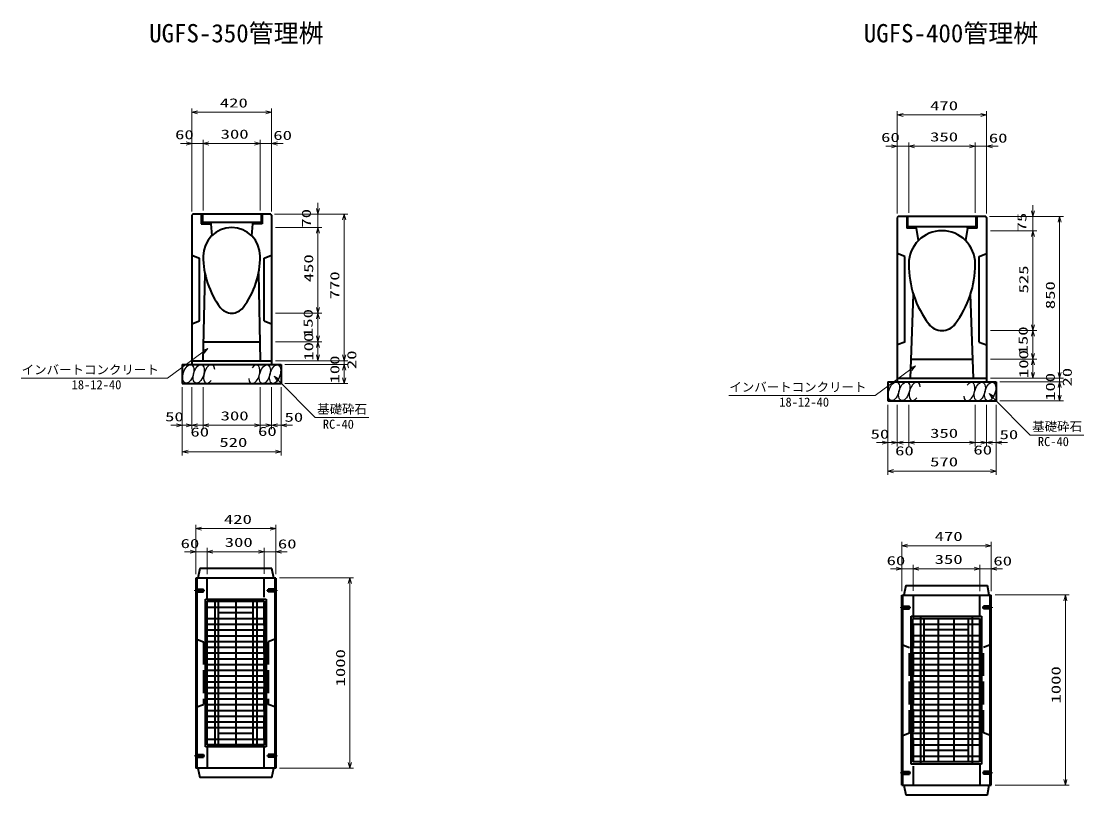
# Model space of a CAD drawing. Units: millimetres on the paper. Extents: x 15 to 1219, y 8 to 859.
# Drawn here: x 637.6 to 917.1, y 436.5 to 639.9 of the extents above; entities that cross this region are included whole.
import ezdxf
from ezdxf.enums import TextEntityAlignment as Align

# ---------------------------------------------------------------- set-up
doc = ezdxf.new("R2010")
doc.units = ezdxf.units.MM
doc.linetypes.add('DASHED', pattern=[7.5, 6, -1.5])
doc.linetypes.add('USER1', pattern=[18.5, 12, -1.5, 3.5, -1.5])
for name, color, linetype, lineweight in [('D-BMK（構造物基準線）', 2, 'USER1', 18), ('D-STR-DIM（寸法）', 7, 'Continuous', 13), ('D-STR-HTXT(基礎砕石-旗)', 7, 'Continuous', 13), ('D-STR-HTXT（旗上げ）', 7, 'Continuous', 13), ('D-STR-STRF(グリ)', 7, 'Continuous', 25), ('D-STR（構造物）', 1, 'Continuous', 35)]:
    doc.layers.add(name, color=color, linetype=linetype, lineweight=lineweight)
doc.layers.add('D-STR-TXT(文字)', color=7, linetype='Continuous')
doc.styles.add('ＭＳ ゴシック', font='')
doc.styles.get('ＭＳ ゴシック').set_extended_font_data('MS Gothic')

# ---------------------------------------------------------------- blocks, each defined once
blk = doc.blocks.new('_Open30')
at = {"color": 7, "linetype": 'Continuous', "lineweight": 13}
for p, q in [((-1, 0.2679), (0, 0)), ((0, 0), (-1, -0.2679)), ((0, 0), (-1, 0))]:
    blk.add_line(p, q, dxfattribs=at)

msp = doc.modelspace()

# ---------------------------------------------------------------- linework, layer by layer
at = {"layer": 'D-BMK（構造物基準線）'}
for p, q in [((683.079, 490.199), (685.928, 490.199)), ((705.003, 490.199), (702.153, 490.199)), ((868.793, 485.708), (871.643, 485.708)), ((893.217, 485.708), (890.368, 485.708)), ((683.079, 446.699), (685.928, 446.699)), ((705.003, 446.699), (702.153, 446.699)), ((868.793, 442.208), (871.643, 442.208)), ((893.217, 442.208), (890.368, 442.208))]:
    msp.add_line(p, q, dxfattribs=at)
at = {"layer": 'D-STR-DIM（寸法）'}
for p, q in [((682.467, 608.712), (682.467, 616.921)), ((683.967, 615.921), (701.967, 615.921)), ((703.467, 608.712), (703.467, 616.921)), ((868.056, 607.996), (868.056, 616.205)), ((869.556, 615.205), (890.056, 615.205)), ((891.556, 607.996), (891.556, 616.205)), ((680.967, 607.712), (679.467, 607.712)), ((682.467, 589.855), (682.467, 608.712)), ((682.467, 607.712), (685.467, 607.712)), ((685.467, 590.105), (685.467, 608.712)), ((685.467, 590.136), (685.467, 608.712)), ((686.967, 607.712), (688.467, 607.712)), ((686.967, 607.712), (698.967, 607.712)), ((698.967, 607.712), (697.467, 607.712)), ((700.467, 590.105), (700.467, 608.712)), ((700.467, 590.105), (700.467, 608.712)), ((700.467, 607.712), (703.467, 607.712)), ((703.467, 589.855), (703.467, 608.712)), ((704.967, 607.712), (706.467, 607.712)), ((866.556, 606.996), (865.056, 606.996)), ((868.056, 589.264), (868.056, 607.996)), ((868.056, 606.996), (871.056, 606.996)), ((871.056, 589.454), (871.056, 607.996)), ((871.056, 589.454), (871.056, 607.996)), ((872.556, 606.996), (874.056, 606.996)), ((872.556, 606.996), (887.056, 606.996)), ((887.056, 606.996), (885.556, 606.996)), ((888.556, 589.459), (888.556, 607.996)), ((888.556, 589.459), (888.556, 607.996)), ((888.556, 606.996), (891.556, 606.996)), ((891.556, 589.264), (891.556, 607.996)), ((893.056, 606.996), (894.556, 606.996)), ((715.659, 590.605), (715.659, 592.105)), ((903.749, 590.009), (903.749, 591.509)), ((704.217, 589.105), (723.544, 589.105)), ((704.217, 589.105), (716.659, 589.105)), ((715.659, 585.597), (715.659, 589.105)), ((722.544, 552.097), (722.544, 587.605)), ((892.306, 588.509), (911.759, 588.509)), ((893.306, 588.509), (904.749, 588.509)), ((903.749, 584.779), (903.749, 588.509)), ((910.759, 547.529), (910.759, 587.009)), ((704.467, 585.597), (716.659, 585.597)), ((704.467, 585.597), (716.659, 585.597)), ((892.556, 584.779), (904.749, 584.779)), ((892.556, 584.779), (904.749, 584.779)), ((715.659, 564.599), (715.659, 584.097)), ((715.659, 584.097), (715.659, 582.597)), ((903.749, 560.03), (903.749, 583.279)), ((903.749, 583.279), (903.749, 581.779)), ((704.467, 563.099), (716.659, 563.099)), ((704.467, 563.099), (716.659, 563.099)), ((715.659, 557.099), (715.659, 561.599)), ((892.556, 558.53), (904.749, 558.53)), ((892.556, 558.53), (904.749, 558.53)), ((903.749, 552.53), (903.749, 557.03)), ((704.467, 555.599), (716.659, 555.599)), ((704.467, 555.599), (716.659, 555.599)), ((715.659, 552.099), (715.659, 554.099)), ((722.544, 552.097), (722.544, 553.597)), ((892.556, 551.03), (904.749, 551.03)), ((892.556, 551.03), (904.749, 551.03)), ((704.467, 550.599), (716.659, 550.599)), ((704.467, 550.597), (723.544, 550.597)), ((704.467, 550.597), (723.544, 550.597)), ((706.967, 549.597), (723.544, 549.597)), ((706.967, 549.597), (723.544, 549.597)), ((722.544, 549.597), (722.544, 550.597)), ((722.544, 546.097), (722.544, 548.097)), ((722.544, 548.097), (722.544, 546.597)), ((903.749, 547.53), (903.749, 549.53)), ((910.759, 547.529), (910.759, 549.029)), ((892.556, 546.03), (904.749, 546.03)), ((892.556, 546.029), (911.759, 546.029)), ((892.556, 546.029), (911.759, 546.029)), ((895.056, 545.029), (911.759, 545.029)), ((895.056, 545.029), (911.759, 545.029)), ((910.759, 545.029), (910.759, 546.029)), ((679.967, 543.597), (679.967, 532.63)), ((682.467, 543.597), (682.467, 532.63)), ((682.467, 543.597), (682.467, 532.63)), ((685.467, 543.597), (685.467, 532.63)), ((685.467, 543.597), (685.467, 532.63)), ((700.467, 543.597), (700.467, 532.63)), ((700.467, 543.597), (700.467, 532.63)), ((703.467, 543.597), (703.467, 532.63)), ((703.467, 543.597), (703.467, 532.63)), ((705.967, 543.597), (705.967, 532.63)), ((706.967, 544.597), (723.544, 544.597)), ((910.759, 541.529), (910.759, 543.529)), ((910.759, 543.529), (910.759, 542.029)), ((895.056, 540.029), (911.759, 540.029)), ((865.556, 539.029), (865.556, 528.062)), ((868.056, 539.029), (868.056, 528.062)), ((868.056, 539.029), (868.056, 528.062)), ((871.056, 539.029), (871.056, 528.062)), ((871.056, 539.029), (871.056, 528.062)), ((888.556, 539.029), (888.556, 528.062)), ((888.556, 539.029), (888.556, 528.062)), ((891.556, 539.029), (891.556, 528.062)), ((891.556, 539.029), (891.556, 528.062)), ((894.056, 539.029), (894.056, 528.062)), ((678.467, 533.63), (676.967, 533.63)), ((680.967, 533.63), (679.467, 533.63)), ((679.967, 533.63), (682.467, 533.63)), ((679.967, 532.63), (679.967, 525.665)), ((682.467, 533.63), (685.467, 533.63)), ((683.967, 533.63), (685.467, 533.63)), ((686.967, 533.63), (688.467, 533.63)), ((686.967, 533.63), (698.967, 533.63)), ((698.967, 533.63), (697.467, 533.63)), ((700.467, 533.63), (703.467, 533.63)), ((701.967, 533.63), (700.467, 533.63)), ((703.467, 533.63), (705.967, 533.63)), ((704.967, 533.63), (706.467, 533.63)), ((705.967, 532.63), (705.967, 525.665)), ((707.467, 533.63), (708.967, 533.63)), ((864.056, 529.062), (862.556, 529.062)), ((866.556, 529.062), (865.056, 529.062)), ((865.556, 529.062), (868.056, 529.062)), ((868.056, 529.062), (871.056, 529.062)), ((869.556, 529.062), (871.056, 529.062)), ((872.556, 529.062), (874.056, 529.062)), ((872.556, 529.062), (887.056, 529.062)), ((887.056, 529.062), (885.556, 529.062)), ((888.556, 529.062), (891.556, 529.062)), ((890.056, 529.062), (888.556, 529.062)), ((891.556, 529.062), (894.056, 529.062)), ((893.056, 529.062), (894.556, 529.062)), ((895.556, 529.062), (897.056, 529.062)), ((681.467, 526.665), (704.467, 526.665)), ((865.556, 528.062), (865.556, 520.544)), ((894.056, 528.062), (894.056, 520.544)), ((867.056, 521.544), (892.556, 521.544)), ((683.541, 501.376), (683.541, 507.426)), ((685.041, 506.426), (703.041, 506.426)), ((704.541, 501.406), (704.541, 507.426)), ((682.041, 500.376), (680.541, 500.376)), ((683.541, 494.479), (683.541, 501.376)), ((683.541, 500.376), (686.541, 500.376)), ((686.541, 494.531), (686.541, 501.376)), ((686.541, 494.479), (686.541, 501.376)), ((688.041, 500.376), (689.541, 500.376)), ((688.041, 500.376), (700.041, 500.376)), ((700.041, 500.376), (698.541, 500.376)), ((701.541, 494.546), (701.541, 501.376)), ((701.541, 494.516), (701.541, 501.376)), ((701.541, 500.376), (704.541, 500.376)), ((704.541, 494.449), (704.541, 501.376)), ((706.041, 500.376), (707.541, 500.376)), ((869.255, 496.885), (869.255, 502.935)), ((870.755, 501.935), (891.255, 501.935)), ((892.755, 496.915), (892.755, 502.935)), ((867.755, 495.885), (866.255, 495.885)), ((869.255, 489.988), (869.255, 496.885)), ((869.255, 495.885), (872.255, 495.885)), ((872.255, 490.04), (872.255, 496.885)), ((872.255, 490.04), (872.255, 496.885)), ((873.755, 495.885), (875.255, 495.885)), ((873.755, 495.885), (888.255, 495.885)), ((888.255, 495.885), (886.755, 495.885)), ((889.755, 490.055), (889.755, 496.885)), ((889.755, 490.025), (889.755, 496.885)), ((889.755, 495.885), (892.755, 495.885)), ((892.755, 489.958), (892.755, 496.885)), ((894.255, 495.885), (895.755, 495.885)), ((705.541, 493.479), (725.044, 493.479)), ((724.044, 444.979), (724.044, 491.979)), ((893.755, 488.988), (913.259, 488.988)), ((912.259, 440.488), (912.259, 487.488)), ((705.541, 443.479), (725.044, 443.479)), ((893.755, 438.988), (913.259, 438.988))]:
    msp.add_line(p, q, dxfattribs=at)
at = {"layer": 'D-STR-HTXT(基礎砕石-旗)'}
for points in [[(729.011, 535.624), (714.907, 535.624), (705.184, 545.441)], [(917.1, 531.056), (902.996, 531.056), (893.273, 540.873)]]:
    msp.add_lwpolyline(points, dxfattribs=at)
at = {"layer": 'D-STR-HTXT（旗上げ）'}
for points in [[(637.602, 546.011), (676.046, 546.011), (685.476, 552.919)], [(823.758, 541.442), (862.203, 541.442), (871.632, 548.351)]]:
    msp.add_lwpolyline(points, dxfattribs=at)
at = {"layer": 'D-STR-STRF(グリ)'}
for centre, major_axis in [((681.561, 547.121), (0.79, 2.421)), ((684.283, 547.121), (0.79, 2.421)), ((701.671, 547.04), (-0.771, -2.427)), ((704.392, 547.061), (-0.771, -2.427)), ((867.151, 542.552), (0.79, 2.421)), ((869.872, 542.552), (0.79, 2.421)), ((889.76, 542.471), (-0.771, -2.427)), ((892.482, 542.493), (-0.771, -2.427))]:
    msp.add_ellipse(centre, major_axis=major_axis, ratio=0.5139, dxfattribs=at)
for centre, major_axis in [((687.023, 547.121), (0.79, 2.421)), ((698.93, 547.018), (-0.771, -2.427)), ((872.613, 542.552), (0.79, 2.421)), ((887.02, 542.45), (-0.771, -2.427))]:
    msp.add_ellipse(centre, major_axis=major_axis, ratio=0.5139, start_param=5.3575563, end_param=10.3750652, dxfattribs=at)
at = {"layer": 'D-STR（構造物）'}
for p, q in [((682.717, 589.105), (682.467, 588.855)), ((682.467, 588.855), (682.467, 549.597)), ((703.217, 589.105), (682.717, 589.105)), ((684.958, 589.105), (684.958, 586.605)), ((685.258, 589.105), (685.258, 586.905)), ((700.675, 589.105), (700.675, 586.905)), ((700.975, 589.105), (700.975, 586.605)), ((703.217, 589.105), (703.467, 588.855)), ((703.467, 588.855), (703.467, 549.597)), ((868.306, 588.514), (868.056, 588.264)), ((868.056, 588.264), (868.056, 545.029)), ((891.306, 588.514), (868.306, 588.514)), ((870.556, 588.464), (870.556, 585.464)), ((870.856, 585.764), (870.856, 588.514)), ((888.756, 585.764), (888.756, 588.514)), ((889.056, 585.464), (889.056, 588.514)), ((891.306, 588.514), (891.556, 588.264)), ((891.556, 588.264), (891.556, 545.029)), ((684.958, 586.605), (687.458, 586.605)), ((685.258, 586.905), (687.458, 586.905)), ((700.675, 586.905), (685.258, 586.905)), ((687.458, 586.905), (687.458, 586.605)), ((687.458, 586.605), (687.708, 583.453)), ((698.475, 586.605), (698.208, 583.453)), ((698.475, 586.905), (698.475, 586.605)), ((700.975, 586.605), (698.475, 586.605)), ((873.056, 585.464), (870.556, 585.464)), ((888.756, 585.764), (870.856, 585.764)), ((873.056, 585.464), (873.056, 585.764)), ((873.056, 585.464), (873.584, 582.18)), ((886.556, 585.464), (886.029, 582.18)), ((888.756, 585.764), (886.556, 585.764)), ((886.556, 585.464), (886.556, 585.764)), ((889.056, 585.464), (886.556, 585.464)), ((870.056, 578.01), (868.056, 578.76)), ((889.556, 578.01), (891.556, 578.76)), ((682.467, 578.328), (684.467, 577.578)), ((684.467, 561.078), (684.467, 577.578)), ((701.467, 577.578), (703.467, 578.328)), ((701.467, 561.078), (701.467, 577.578)), ((870.056, 555.51), (870.056, 578.01)), ((889.556, 555.51), (889.556, 578.01)), ((685.467, 550.597), (685.942, 573.498)), ((699.99, 573.498), (700.467, 550.597)), ((871.556, 546.029), (872.306, 568.025)), ((888.056, 546.029), (887.306, 568.025)), ((682.467, 560.328), (684.467, 561.078)), ((701.467, 561.078), (703.467, 560.328)), ((685.57, 555.597), (700.362, 555.597)), ((870.056, 555.51), (868.056, 554.76)), ((889.556, 555.51), (891.556, 554.76)), ((871.727, 551.029), (887.886, 551.029)), ((679.967, 549.597), (705.967, 549.597)), ((679.967, 549.597), (679.967, 544.597)), ((682.467, 550.597), (703.467, 550.597)), ((705.967, 549.597), (705.967, 544.597)), ((865.556, 545.029), (894.056, 545.029)), ((865.556, 545.029), (865.556, 540.029)), ((868.056, 546.029), (891.556, 546.029)), ((894.056, 545.029), (894.056, 540.029)), ((679.967, 544.597), (705.967, 544.597)), ((865.556, 540.029), (894.056, 540.029)), ((684.541, 495.949), (684.041, 493.449)), ((703.541, 495.949), (684.541, 495.949)), ((704.041, 493.449), (703.541, 495.949)), ((683.541, 493.449), (683.541, 443.449)), ((704.541, 493.449), (683.541, 493.449)), ((683.791, 493.449), (683.791, 443.449)), ((704.291, 493.449), (704.291, 443.449)), ((704.541, 493.449), (704.541, 443.449)), ((870.255, 491.458), (869.755, 488.958)), ((870.255, 491.458), (891.755, 491.458)), ((892.255, 488.958), (891.755, 491.458)), ((686.071, 487.879), (702.071, 487.879)), ((686.071, 449.029), (686.071, 487.879)), ((686.507, 487.332), (701.507, 487.332)), ((686.507, 449.582), (686.507, 487.332)), ((688.571, 449.029), (688.571, 487.879)), ((689.507, 449.582), (689.507, 487.332)), ((694.041, 487.332), (694.041, 449.582)), ((698.507, 487.332), (698.507, 449.582)), ((699.571, 487.879), (699.571, 449.029)), ((701.507, 487.332), (701.507, 449.582)), ((702.071, 487.879), (702.071, 449.029)), ((869.255, 438.958), (869.255, 488.958)), ((869.255, 488.958), (892.755, 488.958)), ((869.505, 438.958), (869.505, 488.958)), ((889.755, 483.377), (889.755, 488.958)), ((892.505, 438.958), (892.505, 488.958)), ((892.755, 438.958), (892.755, 488.958)), ((686.507, 485.822), (701.507, 485.822)), ((698.507, 484.312), (689.507, 484.312)), ((686.507, 482.802), (701.507, 482.802)), ((686.507, 481.292), (701.507, 481.292)), ((871.725, 444.527), (871.725, 483.377)), ((871.725, 483.377), (890.225, 483.377)), ((872.161, 482.83), (889.661, 482.83)), ((872.161, 445.08), (872.161, 482.83)), ((872.161, 481.32), (889.661, 481.32)), ((874.225, 444.527), (874.225, 483.377)), ((875.161, 445.08), (875.161, 482.83)), ((878.911, 445.08), (878.911, 482.83)), ((882.911, 482.83), (882.911, 445.08)), ((886.661, 482.83), (886.661, 445.08)), ((887.725, 483.377), (887.725, 444.527)), ((889.661, 482.83), (889.661, 445.08)), ((890.225, 483.377), (890.225, 444.527)), ((686.507, 479.782), (701.507, 479.782)), ((686.507, 478.272), (701.507, 478.272)), ((872.161, 478.3), (889.661, 478.3)), ((886.661, 479.81), (875.161, 479.81)), ((686.507, 476.762), (701.507, 476.762)), ((686.507, 475.252), (701.507, 475.252)), ((872.161, 476.79), (889.661, 476.79)), ((872.161, 475.28), (889.661, 475.28)), ((686.507, 473.742), (701.507, 473.742)), ((872.161, 473.77), (889.661, 473.77)), ((686.507, 472.232), (701.507, 472.232)), ((686.507, 470.722), (701.507, 470.722)), ((872.161, 472.26), (889.661, 472.26)), ((872.161, 470.75), (889.661, 470.75)), ((686.507, 469.212), (701.507, 469.212)), ((686.507, 467.702), (701.507, 467.702)), ((872.161, 469.24), (889.661, 469.24)), ((872.161, 467.73), (889.661, 467.73)), ((686.507, 466.192), (701.507, 466.192)), ((686.507, 464.682), (701.507, 464.682)), ((872.161, 466.22), (889.661, 466.22)), ((872.161, 464.71), (889.661, 464.71)), ((686.507, 463.172), (701.507, 463.172)), ((686.507, 461.662), (701.507, 461.662)), ((872.161, 463.2), (889.661, 463.2)), ((872.161, 461.69), (889.661, 461.69)), ((686.507, 460.152), (701.507, 460.152)), ((686.507, 458.642), (701.507, 458.642)), ((872.161, 460.18), (889.661, 460.18)), ((872.161, 458.67), (889.661, 458.67)), ((686.507, 457.132), (701.507, 457.132)), ((686.507, 455.622), (701.507, 455.622)), ((872.161, 457.16), (889.661, 457.16)), ((872.161, 455.65), (889.661, 455.65)), ((686.507, 454.112), (701.507, 454.112)), ((872.161, 454.14), (889.661, 454.14)), ((686.507, 451.092), (701.507, 451.092)), ((698.507, 452.602), (689.507, 452.602)), ((872.161, 452.63), (889.661, 452.63)), ((872.161, 451.12), (889.661, 451.12)), ((702.071, 449.029), (686.071, 449.029)), ((701.507, 449.582), (686.507, 449.582)), ((872.161, 449.61), (889.661, 449.61)), ((886.661, 448.1), (875.161, 448.1)), ((890.225, 444.527), (871.725, 444.527)), ((872.161, 446.59), (889.661, 446.59)), ((889.661, 445.08), (872.161, 445.08)), ((704.541, 443.449), (683.541, 443.449)), ((684.041, 443.449), (684.541, 440.949)), ((703.541, 440.949), (704.041, 443.449)), ((703.541, 440.949), (684.541, 440.949)), ((869.255, 438.958), (892.755, 438.958)), ((869.755, 438.958), (870.255, 436.458)), ((891.755, 436.458), (892.255, 438.958)), ((870.255, 436.458), (891.755, 436.458))]:
    msp.add_line(p, q, dxfattribs=at)
at = {"layer": 'D-STR（構造物）', "linetype": 'DASHED'}
for p, q in [((686.541, 487.918), (686.541, 493.449)), ((701.541, 443.449), (701.541, 493.449)), ((683.541, 490.549), (685.541, 490.549)), ((683.541, 489.849), (685.541, 489.849)), ((685.541, 489.849), (685.541, 490.549)), ((702.541, 489.849), (702.541, 490.549)), ((704.541, 490.549), (702.541, 490.549)), ((704.541, 489.849), (702.541, 489.849)), ((872.255, 488.958), (872.255, 438.958)), ((869.255, 486.058), (871.255, 486.058)), ((869.255, 485.358), (871.255, 485.358)), ((871.255, 485.358), (871.255, 486.058)), ((890.755, 485.358), (890.755, 486.058)), ((892.755, 486.058), (890.755, 486.058)), ((892.755, 485.358), (890.755, 485.358)), ((683.541, 477.449), (685.541, 476.699)), ((685.541, 476.699), (685.541, 460.199)), ((704.541, 477.449), (702.541, 476.699)), ((702.541, 476.699), (702.541, 460.199)), ((869.255, 475.958), (871.255, 475.208)), ((871.255, 452.708), (871.255, 475.208)), ((892.755, 475.958), (890.755, 475.208)), ((890.755, 452.708), (890.755, 475.208)), ((683.541, 459.449), (685.541, 460.199)), ((704.541, 459.449), (702.541, 460.199)), ((869.255, 451.958), (871.255, 452.708)), ((892.755, 451.958), (890.755, 452.708)), ((686.541, 449.072), (686.541, 443.449)), ((683.541, 447.049), (685.541, 447.049)), ((683.541, 446.349), (685.541, 446.349)), ((685.541, 447.049), (685.541, 446.349)), ((702.541, 447.049), (702.541, 446.349)), ((704.541, 447.049), (702.541, 447.049)), ((704.541, 446.349), (702.541, 446.349)), ((889.755, 444.489), (889.755, 438.958)), ((869.255, 442.558), (871.255, 442.558)), ((869.255, 441.858), (871.255, 441.858)), ((871.255, 442.558), (871.255, 441.858)), ((890.755, 442.558), (890.755, 441.858)), ((892.755, 442.558), (890.755, 442.558)), ((892.755, 441.858), (890.755, 441.858))]:
    msp.add_line(p, q, dxfattribs=at)
at = {"layer": 'D-STR（構造物）'}
for centre, radius, start, end in [((692.967, 578.097), 7.5, 0, 180), ((879.806, 576.029), 8.75, 0, 180), ((707.967, 578.097), 22.5, 180, 216.8699), ((677.967, 578.097), 22.5, 323.1301, 0), ((897.306, 576.029), 26.25, 180, 216.86989), ((862.306, 576.029), 26.25, 323.13008, 0), ((692.967, 566.847), 3.75, 216.86989, 323.1301), ((879.806, 562.904), 4.375, 216.86987, 323.13008)]:
    msp.add_arc(centre, radius, start, end, dxfattribs=at)

# ---------------------------------------------------------------- block references
at = {"layer": 'D-STR-DIM（寸法）', "xscale": 1.5, "yscale": 1.5}
for p, rotation in [((682.467, 615.921), 180), ((868.056, 615.205), 180), ((685.467, 607.712), 180), ((685.467, 607.712), 180), ((703.467, 607.712), 180), ((871.056, 606.996), 180), ((871.056, 606.996), 180), ((891.556, 606.996), 180), ((715.659, 589.105), 270), ((903.749, 588.509), 270), ((722.544, 589.105), 90), ((910.759, 588.509), 90), ((715.659, 585.597), 90), ((715.659, 585.597), 90), ((903.749, 584.779), 90), ((903.749, 584.779), 90), ((715.659, 563.099), 270), ((715.659, 563.099), 90), ((903.749, 558.53), 270), ((715.659, 555.599), 270), ((903.749, 558.53), 90), ((715.659, 555.599), 90), ((715.659, 550.599), 270), ((722.544, 550.597), 270), ((722.544, 550.597), 270), ((903.749, 551.03), 270), ((903.749, 551.03), 90), ((722.544, 549.597), 90), ((722.544, 549.597), 90), ((722.544, 544.597), 270), ((903.749, 546.03), 270), ((910.759, 546.029), 270), ((910.759, 546.029), 270), ((910.759, 545.029), 90), ((910.759, 545.029), 90), ((910.759, 540.029), 270), ((682.467, 533.63), 180), ((685.467, 533.63), 180), ((685.467, 533.63), 180), ((703.467, 533.63), 180), ((705.967, 533.63), 180), ((868.056, 529.062), 180), ((871.056, 529.062), 180), ((871.056, 529.062), 180), ((891.556, 529.062), 180), ((894.056, 529.062), 180), ((679.967, 526.665), 180), ((865.556, 521.544), 180), ((683.541, 506.426), 180), ((686.541, 500.376), 180), ((686.541, 500.376), 180), ((704.541, 500.376), 180), ((869.255, 501.935), 180), ((872.255, 495.885), 180), ((872.255, 495.885), 180), ((892.755, 495.885), 180), ((724.044, 493.479), 90), ((912.259, 488.988), 90), ((724.044, 443.479), 270), ((912.259, 438.988), 270)]:
    msp.add_blockref('_Open30', p, dxfattribs=dict(at, rotation=rotation))
for p in [(703.467, 615.921), (891.556, 615.205), (682.467, 607.712), (700.467, 607.712), (700.467, 607.712), (868.056, 606.996), (888.556, 606.996), (888.556, 606.996), (679.967, 533.63), (682.467, 533.63), (700.467, 533.63), (700.467, 533.63), (703.467, 533.63), (865.556, 529.062), (868.056, 529.062), (888.556, 529.062), (888.556, 529.062), (891.556, 529.062), (705.967, 526.665), (894.056, 521.544), (704.541, 506.426), (683.541, 500.376), (701.541, 500.376), (701.541, 500.376), (892.755, 501.935), (869.255, 495.885), (889.755, 495.885), (889.755, 495.885)]:
    msp.add_blockref('_Open30', p, dxfattribs=at)
at = {"layer": 'D-STR-HTXT(基礎砕石-旗)', "xscale": 1.5, "yscale": 1.5, "rotation": 134.72505}
for p in [(704.128, 546.507), (892.218, 541.938)]:
    msp.add_blockref('_Open30', p, dxfattribs=at)
at = {"layer": 'D-STR-HTXT（旗上げ）', "xscale": 1.5, "yscale": 1.5, "rotation": 36.22839}
for p in [(686.686, 553.806), (872.842, 549.237)]:
    msp.add_blockref('_Open30', p, dxfattribs=at)

# ---------------------------------------------------------------- texts
at = {"layer": 'D-STR-DIM（寸法）', "style": 'ＭＳ ゴシック', "width": 1.5}
for s, p in [('420', (689.842, 616.458)), ('470', (876.681, 615.742)), ('60', (678.077, 608.106)), ('300', (690.05, 608.249)), ('60', (703.911, 607.935)), ('60', (863.792, 607.39)), ('350', (876.681, 607.534)), ('60', (892.126, 607.219)), ('50', (675.44, 533.936)), ('300', (690.05, 534.168)), ('50', (706.859, 533.817)), ('60', (682.099, 529.924)), ('60', (699.889, 530.095)), ('50', (861.03, 529.368)), ('350', (876.681, 529.599)), ('50', (894.949, 529.249)), ('520', (689.717, 527.202)), ('60', (888.072, 525.194)), ('60', (867.477, 524.975)), ('570', (876.681, 522.081)), ('420', (690.916, 506.963)), ('60', (679.526, 500.594)), ('300', (691.124, 500.913)), ('60', (705.11, 500.499)), ('470', (877.88, 502.472)), ('60', (865.241, 496.103)), ('350', (877.88, 496.422)), ('60', (893.325, 496.008))]:
    msp.add_text(s, height=2.405, dxfattribs=at).set_placement(p, align=Align.BOTTOM_LEFT)
for s, p in [('70', (714.518, 585.595)), ('75', (902.733, 584.6)), ('450', (715.122, 571.223)), ('770', (722.007, 566.726)), ('525', (903.212, 568.275)), ('850', (910.222, 564.144)), ('150', (714.992, 556.822)), ('150', (903.081, 552.254)), ('100', (715.122, 550.599)), ('100', (722.007, 544.597)), ('20', (726.459, 548.379)), ('100', (903.211, 546.03)), ('20', (914.673, 543.81)), ('100', (910.222, 540.029)), ('1000', (723.507, 464.937)), ('1000', (911.722, 460.446))]:
    msp.add_text(s, height=2.405, rotation=90, dxfattribs=at).set_placement(p, align=Align.BOTTOM_LEFT)
at = {"layer": 'D-STR-HTXT(基礎砕石-旗)', "style": 'ＭＳ ゴシック'}
for s, p in [('基礎砕石', (715.442, 535.959)), ('RC-40', (716.93, 531.973)), ('基礎砕石', (903.532, 531.39)), ('RC-40', (905.02, 527.405))]:
    msp.add_text(s, height=2.405, dxfattribs=at).set_placement(p, align=Align.BOTTOM_LEFT)
at = {"layer": 'D-STR-HTXT（旗上げ）', "style": 'ＭＳ ゴシック'}
for s, p in [('インバートコンクリート', (637.71, 546.307)), ('18-12-40', (650.852, 542.36)), ('インバートコンクリート', (823.866, 541.739)), ('18-12-40', (837.008, 537.791))]:
    msp.add_text(s, height=2.405, dxfattribs=at).set_placement(p, align=Align.BOTTOM_LEFT)
at = {"layer": 'D-STR-TXT(文字)', "style": 'ＭＳ ゴシック'}
for s, p in [('UGFS-350管理桝', (671.249, 632.866)), ('UGFS-400管理桝', (859.234, 632.866))]:
    msp.add_text(s, height=4.811, dxfattribs=at).set_placement(p, align=Align.BOTTOM_LEFT)

doc.saveas('drawing.dxf')
